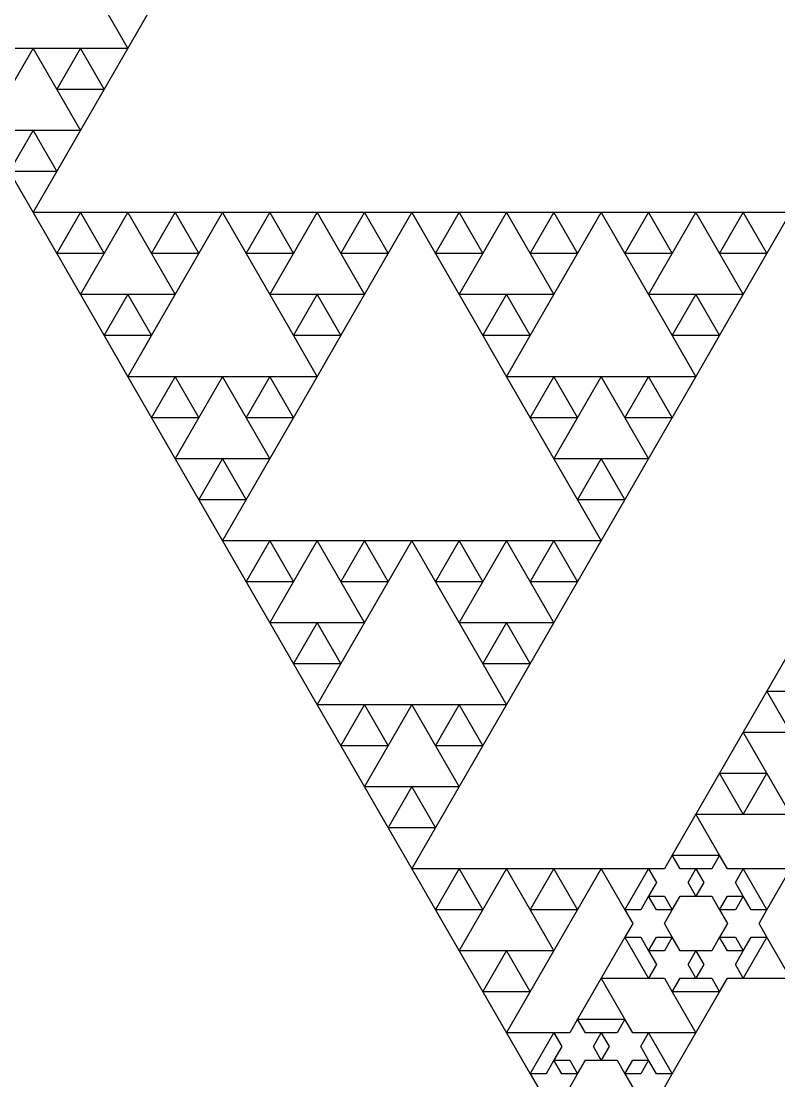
# Model space of a CAD drawing. Header units: metres. Extents: x -50 to 50, y -58 to 58.
# Drawn here: x -25.1 to -18.85, y -21.59 to -12.86 of the extents above; entities that cross this region are included whole.
import ezdxf

# ---------------------------------------------------------------- set-up
doc = ezdxf.new("R2010")
doc.units = ezdxf.units.M

msp = doc.modelspace()

# ---------------------------------------------------------------- linework, layer by layer
for p, q in [((-24.4141, -12.7423), (-24.2188, -13.0806)), ((-24.2188, -13.0806), (-24.0234, -12.7423)), ((-25, -13.0806), (-25.3906, -13.0806)), ((-25.1953, -13.4189), (-25, -13.0806)), ((-24.6094, -13.0806), (-25, -13.0806)), ((-25, -13.0806), (-24.8047, -13.4189)), ((-24.8047, -13.4189), (-24.6094, -13.0806)), ((-24.2188, -13.0806), (-24.6094, -13.0806)), ((-24.6094, -13.0806), (-24.4141, -13.4189)), ((-24.4141, -13.4189), (-24.2188, -13.0806)), ((-24.4141, -13.4189), (-24.8047, -13.4189)), ((-24.8047, -13.4189), (-24.6094, -13.7572)), ((-24.6094, -13.7572), (-24.4141, -13.4189)), ((-25, -13.7572), (-25.3906, -13.7572)), ((-25.1953, -14.0954), (-25, -13.7572)), ((-24.6094, -13.7572), (-25, -13.7572)), ((-25, -13.7572), (-24.8047, -14.0954)), ((-24.8047, -14.0954), (-24.6094, -13.7572)), ((-24.8047, -14.0954), (-25.1953, -14.0954)), ((-25.1953, -14.0954), (-25, -14.4337)), ((-25, -14.4337), (-24.8047, -14.0954)), ((-24.6094, -14.4337), (-25, -14.4337)), ((-25, -14.4337), (-24.8047, -14.772)), ((-24.8047, -14.772), (-24.6094, -14.4337)), ((-24.2188, -14.4337), (-24.6094, -14.4337)), ((-24.6094, -14.4337), (-24.4141, -14.772)), ((-24.4141, -14.772), (-24.2188, -14.4337)), ((-23.8281, -14.4337), (-24.2188, -14.4337)), ((-24.2188, -14.4337), (-24.0234, -14.772)), ((-24.0234, -14.772), (-23.8281, -14.4337)), ((-23.4375, -14.4337), (-23.8281, -14.4337)), ((-23.8281, -14.4337), (-23.6328, -14.772)), ((-23.6328, -14.772), (-23.4375, -14.4337)), ((-23.0469, -14.4337), (-23.4375, -14.4337)), ((-23.4375, -14.4337), (-23.2422, -14.772)), ((-23.2422, -14.772), (-23.0469, -14.4337)), ((-22.6562, -14.4337), (-23.0469, -14.4337)), ((-23.0469, -14.4337), (-22.8516, -14.772)), ((-22.8516, -14.772), (-22.6562, -14.4337)), ((-22.2656, -14.4337), (-22.6562, -14.4337)), ((-22.6562, -14.4337), (-22.4609, -14.772)), ((-22.4609, -14.772), (-22.2656, -14.4337)), ((-21.875, -14.4337), (-22.2656, -14.4337)), ((-22.2656, -14.4337), (-22.0703, -14.772)), ((-22.0703, -14.772), (-21.875, -14.4337)), ((-21.4844, -14.4337), (-21.875, -14.4337)), ((-21.875, -14.4337), (-21.6797, -14.772)), ((-21.6797, -14.772), (-21.4844, -14.4337)), ((-21.0938, -14.4337), (-21.4844, -14.4337)), ((-21.4844, -14.4337), (-21.2891, -14.772)), ((-21.2891, -14.772), (-21.0938, -14.4337)), ((-20.7031, -14.4337), (-21.0938, -14.4337)), ((-21.0938, -14.4337), (-20.8984, -14.772)), ((-20.8984, -14.772), (-20.7031, -14.4337)), ((-20.3125, -14.4337), (-20.7031, -14.4337)), ((-20.7031, -14.4337), (-20.5078, -14.772)), ((-20.5078, -14.772), (-20.3125, -14.4337)), ((-19.9219, -14.4337), (-20.3125, -14.4337)), ((-20.3125, -14.4337), (-20.1172, -14.772)), ((-20.1172, -14.772), (-19.9219, -14.4337)), ((-19.5312, -14.4337), (-19.9219, -14.4337)), ((-19.9219, -14.4337), (-19.7266, -14.772)), ((-19.7266, -14.772), (-19.5312, -14.4337)), ((-19.1406, -14.4337), (-19.5312, -14.4337)), ((-19.5312, -14.4337), (-19.3359, -14.772)), ((-19.3359, -14.772), (-19.1406, -14.4337)), ((-18.75, -14.4337), (-19.1406, -14.4337)), ((-19.1406, -14.4337), (-18.9453, -14.772)), ((-18.9453, -14.772), (-18.75, -14.4337)), ((-24.4141, -14.772), (-24.8047, -14.772)), ((-24.8047, -14.772), (-24.6094, -15.1103)), ((-24.6094, -15.1103), (-24.4141, -14.772)), ((-23.6328, -14.772), (-24.0234, -14.772)), ((-24.0234, -14.772), (-23.8281, -15.1103)), ((-23.8281, -15.1103), (-23.6328, -14.772)), ((-22.8516, -14.772), (-23.2422, -14.772)), ((-23.2422, -14.772), (-23.0469, -15.1103)), ((-23.0469, -15.1103), (-22.8516, -14.772)), ((-22.0703, -14.772), (-22.4609, -14.772)), ((-22.4609, -14.772), (-22.2656, -15.1103)), ((-22.2656, -15.1103), (-22.0703, -14.772)), ((-21.2891, -14.772), (-21.6797, -14.772)), ((-21.6797, -14.772), (-21.4844, -15.1103)), ((-21.4844, -15.1103), (-21.2891, -14.772)), ((-20.5078, -14.772), (-20.8984, -14.772)), ((-20.8984, -14.772), (-20.7031, -15.1103)), ((-20.7031, -15.1103), (-20.5078, -14.772)), ((-19.7266, -14.772), (-20.1172, -14.772)), ((-20.1172, -14.772), (-19.9219, -15.1103)), ((-19.9219, -15.1103), (-19.7266, -14.772)), ((-18.9453, -14.772), (-19.3359, -14.772)), ((-19.3359, -14.772), (-19.1406, -15.1103)), ((-19.1406, -15.1103), (-18.9453, -14.772)), ((-24.2188, -15.1103), (-24.6094, -15.1103)), ((-24.6094, -15.1103), (-24.4141, -15.4486)), ((-24.4141, -15.4486), (-24.2188, -15.1103)), ((-23.8281, -15.1103), (-24.2188, -15.1103)), ((-24.2188, -15.1103), (-24.0234, -15.4486)), ((-24.0234, -15.4486), (-23.8281, -15.1103)), ((-22.6562, -15.1103), (-23.0469, -15.1103)), ((-23.0469, -15.1103), (-22.8516, -15.4486)), ((-22.8516, -15.4486), (-22.6562, -15.1103)), ((-22.2656, -15.1103), (-22.6562, -15.1103)), ((-22.6562, -15.1103), (-22.4609, -15.4486)), ((-22.4609, -15.4486), (-22.2656, -15.1103)), ((-21.0938, -15.1103), (-21.4844, -15.1103)), ((-21.4844, -15.1103), (-21.2891, -15.4486)), ((-21.2891, -15.4486), (-21.0938, -15.1103)), ((-20.7031, -15.1103), (-21.0938, -15.1103)), ((-21.0938, -15.1103), (-20.8984, -15.4486)), ((-20.8984, -15.4486), (-20.7031, -15.1103)), ((-19.5312, -15.1103), (-19.9219, -15.1103)), ((-19.9219, -15.1103), (-19.7266, -15.4486)), ((-19.7266, -15.4486), (-19.5312, -15.1103)), ((-19.1406, -15.1103), (-19.5312, -15.1103)), ((-19.5312, -15.1103), (-19.3359, -15.4486)), ((-19.3359, -15.4486), (-19.1406, -15.1103)), ((-24.0234, -15.4486), (-24.4141, -15.4486)), ((-24.4141, -15.4486), (-24.2188, -15.7869)), ((-24.2188, -15.7869), (-24.0234, -15.4486)), ((-22.4609, -15.4486), (-22.8516, -15.4486)), ((-22.8516, -15.4486), (-22.6562, -15.7869)), ((-22.6562, -15.7869), (-22.4609, -15.4486)), ((-20.8984, -15.4486), (-21.2891, -15.4486)), ((-21.2891, -15.4486), (-21.0938, -15.7869)), ((-21.0938, -15.7869), (-20.8984, -15.4486)), ((-19.3359, -15.4486), (-19.7266, -15.4486)), ((-19.7266, -15.4486), (-19.5312, -15.7869)), ((-19.5312, -15.7869), (-19.3359, -15.4486)), ((-23.8281, -15.7869), (-24.2188, -15.7869)), ((-24.2188, -15.7869), (-24.0234, -16.1252)), ((-24.0234, -16.1252), (-23.8281, -15.7869)), ((-23.4375, -15.7869), (-23.8281, -15.7869)), ((-23.8281, -15.7869), (-23.6328, -16.1252)), ((-23.6328, -16.1252), (-23.4375, -15.7869)), ((-23.0469, -15.7869), (-23.4375, -15.7869)), ((-23.4375, -15.7869), (-23.2422, -16.1252)), ((-23.2422, -16.1252), (-23.0469, -15.7869)), ((-22.6562, -15.7869), (-23.0469, -15.7869)), ((-23.0469, -15.7869), (-22.8516, -16.1252)), ((-22.8516, -16.1252), (-22.6562, -15.7869)), ((-20.7031, -15.7869), (-21.0938, -15.7869)), ((-21.0938, -15.7869), (-20.8984, -16.1252)), ((-20.8984, -16.1252), (-20.7031, -15.7869)), ((-20.3125, -15.7869), (-20.7031, -15.7869)), ((-20.7031, -15.7869), (-20.5078, -16.1252)), ((-20.5078, -16.1252), (-20.3125, -15.7869)), ((-19.9219, -15.7869), (-20.3125, -15.7869)), ((-20.3125, -15.7869), (-20.1172, -16.1252)), ((-20.1172, -16.1252), (-19.9219, -15.7869)), ((-19.5312, -15.7869), (-19.9219, -15.7869)), ((-19.9219, -15.7869), (-19.7266, -16.1252)), ((-19.7266, -16.1252), (-19.5312, -15.7869)), ((-23.6328, -16.1252), (-24.0234, -16.1252)), ((-24.0234, -16.1252), (-23.8281, -16.4635)), ((-23.8281, -16.4635), (-23.6328, -16.1252)), ((-22.8516, -16.1252), (-23.2422, -16.1252)), ((-23.2422, -16.1252), (-23.0469, -16.4635)), ((-23.0469, -16.4635), (-22.8516, -16.1252)), ((-20.5078, -16.1252), (-20.8984, -16.1252)), ((-20.8984, -16.1252), (-20.7031, -16.4635)), ((-20.7031, -16.4635), (-20.5078, -16.1252)), ((-19.7266, -16.1252), (-20.1172, -16.1252)), ((-20.1172, -16.1252), (-19.9219, -16.4635)), ((-19.9219, -16.4635), (-19.7266, -16.1252)), ((-23.4375, -16.4635), (-23.8281, -16.4635)), ((-23.8281, -16.4635), (-23.6328, -16.8018)), ((-23.6328, -16.8018), (-23.4375, -16.4635)), ((-23.0469, -16.4635), (-23.4375, -16.4635)), ((-23.4375, -16.4635), (-23.2422, -16.8018)), ((-23.2422, -16.8018), (-23.0469, -16.4635)), ((-20.3125, -16.4635), (-20.7031, -16.4635)), ((-20.7031, -16.4635), (-20.5078, -16.8018)), ((-20.5078, -16.8018), (-20.3125, -16.4635)), ((-19.9219, -16.4635), (-20.3125, -16.4635)), ((-20.3125, -16.4635), (-20.1172, -16.8018)), ((-20.1172, -16.8018), (-19.9219, -16.4635)), ((-23.2422, -16.8018), (-23.6328, -16.8018)), ((-23.6328, -16.8018), (-23.4375, -17.1401)), ((-23.4375, -17.1401), (-23.2422, -16.8018)), ((-20.1172, -16.8018), (-20.5078, -16.8018)), ((-20.5078, -16.8018), (-20.3125, -17.1401)), ((-20.3125, -17.1401), (-20.1172, -16.8018)), ((-23.0469, -17.1401), (-23.4375, -17.1401)), ((-23.4375, -17.1401), (-23.2422, -17.4784)), ((-23.2422, -17.4784), (-23.0469, -17.1401)), ((-22.6562, -17.1401), (-23.0469, -17.1401)), ((-23.0469, -17.1401), (-22.8516, -17.4784)), ((-22.8516, -17.4784), (-22.6562, -17.1401)), ((-22.2656, -17.1401), (-22.6562, -17.1401)), ((-22.6562, -17.1401), (-22.4609, -17.4784)), ((-22.4609, -17.4784), (-22.2656, -17.1401)), ((-21.875, -17.1401), (-22.2656, -17.1401)), ((-22.2656, -17.1401), (-22.0703, -17.4784)), ((-22.0703, -17.4784), (-21.875, -17.1401)), ((-21.4844, -17.1401), (-21.875, -17.1401)), ((-21.875, -17.1401), (-21.6797, -17.4784)), ((-21.6797, -17.4784), (-21.4844, -17.1401)), ((-21.0938, -17.1401), (-21.4844, -17.1401)), ((-21.4844, -17.1401), (-21.2891, -17.4784)), ((-21.2891, -17.4784), (-21.0938, -17.1401)), ((-20.7031, -17.1401), (-21.0938, -17.1401)), ((-21.0938, -17.1401), (-20.8984, -17.4784)), ((-20.8984, -17.4784), (-20.7031, -17.1401)), ((-20.3125, -17.1401), (-20.7031, -17.1401)), ((-20.7031, -17.1401), (-20.5078, -17.4784)), ((-20.5078, -17.4784), (-20.3125, -17.1401)), ((-22.8516, -17.4784), (-23.2422, -17.4784)), ((-23.2422, -17.4784), (-23.0469, -17.8167)), ((-23.0469, -17.8167), (-22.8516, -17.4784)), ((-22.0703, -17.4784), (-22.4609, -17.4784)), ((-22.4609, -17.4784), (-22.2656, -17.8167)), ((-22.2656, -17.8167), (-22.0703, -17.4784)), ((-21.2891, -17.4784), (-21.6797, -17.4784)), ((-21.6797, -17.4784), (-21.4844, -17.8167)), ((-21.4844, -17.8167), (-21.2891, -17.4784)), ((-20.5078, -17.4784), (-20.8984, -17.4784)), ((-20.8984, -17.4784), (-20.7031, -17.8167)), ((-20.7031, -17.8167), (-20.5078, -17.4784)), ((-22.6562, -17.8167), (-23.0469, -17.8167)), ((-23.0469, -17.8167), (-22.8516, -18.1549)), ((-22.8516, -18.1549), (-22.6562, -17.8167)), ((-22.2656, -17.8167), (-22.6562, -17.8167)), ((-22.6562, -17.8167), (-22.4609, -18.1549)), ((-22.4609, -18.1549), (-22.2656, -17.8167)), ((-21.0938, -17.8167), (-21.4844, -17.8167)), ((-21.4844, -17.8167), (-21.2891, -18.1549)), ((-21.2891, -18.1549), (-21.0938, -17.8167)), ((-20.7031, -17.8167), (-21.0938, -17.8167)), ((-21.0938, -17.8167), (-20.8984, -18.1549)), ((-20.8984, -18.1549), (-20.7031, -17.8167)), ((-18.75, -18.0422), (-18.9453, -18.3805)), ((-22.4609, -18.1549), (-22.8516, -18.1549)), ((-22.8516, -18.1549), (-22.6562, -18.4932)), ((-22.6562, -18.4932), (-22.4609, -18.1549)), ((-20.8984, -18.1549), (-21.2891, -18.1549)), ((-21.2891, -18.1549), (-21.0938, -18.4932)), ((-21.0938, -18.4932), (-20.8984, -18.1549)), ((-18.9453, -18.3805), (-19.1406, -18.7188)), ((-18.9453, -18.3805), (-18.5547, -18.3805)), ((-18.75, -18.7188), (-18.9453, -18.3805)), ((-22.2656, -18.4932), (-22.6562, -18.4932)), ((-22.6562, -18.4932), (-22.4609, -18.8315)), ((-22.4609, -18.8315), (-22.2656, -18.4932)), ((-21.875, -18.4932), (-22.2656, -18.4932)), ((-22.2656, -18.4932), (-22.0703, -18.8315)), ((-22.0703, -18.8315), (-21.875, -18.4932)), ((-21.4844, -18.4932), (-21.875, -18.4932)), ((-21.875, -18.4932), (-21.6797, -18.8315)), ((-21.6797, -18.8315), (-21.4844, -18.4932)), ((-21.0938, -18.4932), (-21.4844, -18.4932)), ((-21.4844, -18.4932), (-21.2891, -18.8315)), ((-21.2891, -18.8315), (-21.0938, -18.4932)), ((-19.1406, -18.7188), (-19.3359, -19.0571)), ((-19.1406, -18.7188), (-18.75, -18.7188)), ((-18.9453, -19.0571), (-19.1406, -18.7188)), ((-22.0703, -18.8315), (-22.4609, -18.8315)), ((-22.4609, -18.8315), (-22.2656, -19.1698)), ((-22.2656, -19.1698), (-22.0703, -18.8315)), ((-21.2891, -18.8315), (-21.6797, -18.8315)), ((-21.6797, -18.8315), (-21.4844, -19.1698)), ((-21.4844, -19.1698), (-21.2891, -18.8315)), ((-19.3359, -19.0571), (-19.5312, -19.3954)), ((-19.3359, -19.0571), (-18.9453, -19.0571)), ((-19.1406, -19.3954), (-19.3359, -19.0571)), ((-18.9453, -19.0571), (-19.1406, -19.3954)), ((-18.75, -19.3954), (-18.9453, -19.0571)), ((-21.875, -19.1698), (-22.2656, -19.1698)), ((-22.2656, -19.1698), (-22.0703, -19.5081)), ((-22.0703, -19.5081), (-21.875, -19.1698)), ((-21.4844, -19.1698), (-21.875, -19.1698)), ((-21.875, -19.1698), (-21.6797, -19.5081)), ((-21.6797, -19.5081), (-21.4844, -19.1698)), ((-19.5312, -19.3954), (-19.7266, -19.7337)), ((-19.5312, -19.3954), (-19.1406, -19.3954)), ((-19.3359, -19.7337), (-19.5312, -19.3954)), ((-19.1406, -19.3954), (-18.75, -19.3954)), ((-21.6797, -19.5081), (-22.0703, -19.5081)), ((-22.0703, -19.5081), (-21.875, -19.8464)), ((-21.875, -19.8464), (-21.6797, -19.5081)), ((-19.7266, -19.7337), (-19.7917, -19.8464)), ((-19.7266, -19.7337), (-19.3359, -19.7337)), ((-19.6615, -19.8464), (-19.7266, -19.7337)), ((-19.3359, -19.7337), (-19.401, -19.8464)), ((-19.2708, -19.8464), (-19.3359, -19.7337)), ((-21.4844, -19.8464), (-21.875, -19.8464)), ((-21.875, -19.8464), (-21.6797, -20.1847)), ((-21.6797, -20.1847), (-21.4844, -19.8464)), ((-21.0938, -19.8464), (-21.4844, -19.8464)), ((-21.4844, -19.8464), (-21.2891, -20.1847)), ((-21.2891, -20.1847), (-21.0938, -19.8464)), ((-20.7031, -19.8464), (-21.0938, -19.8464)), ((-21.0938, -19.8464), (-20.8984, -20.1847)), ((-20.8984, -20.1847), (-20.7031, -19.8464)), ((-20.3125, -19.8464), (-20.7031, -19.8464)), ((-20.7031, -19.8464), (-20.5078, -20.1847)), ((-20.5078, -20.1847), (-20.3125, -19.8464)), ((-19.9219, -19.8464), (-20.3125, -19.8464)), ((-20.3125, -19.8464), (-20.1172, -20.1847)), ((-20.1172, -20.1847), (-19.9219, -19.8464)), ((-19.7917, -19.8464), (-19.9219, -19.8464)), ((-19.9219, -19.8464), (-19.8568, -19.9592)), ((-19.5312, -19.8464), (-19.6615, -19.8464)), ((-19.5964, -19.9592), (-19.5312, -19.8464)), ((-19.401, -19.8464), (-19.5312, -19.8464)), ((-19.5312, -19.8464), (-19.4661, -19.9592)), ((-19.1406, -19.8464), (-19.2708, -19.8464)), ((-19.2057, -19.9592), (-19.1406, -19.8464)), ((-18.75, -19.8464), (-19.1406, -19.8464)), ((-19.1406, -19.8464), (-18.9453, -20.1847)), ((-18.9453, -20.1847), (-18.75, -19.8464)), ((-19.8568, -19.9592), (-19.9219, -20.0719)), ((-19.5312, -20.0719), (-19.5964, -19.9592)), ((-19.4661, -19.9592), (-19.5312, -20.0719)), ((-19.1406, -20.0719), (-19.2057, -19.9592)), ((-19.9219, -20.0719), (-19.987, -20.1847)), ((-19.9219, -20.0719), (-19.7917, -20.0719)), ((-19.8568, -20.1847), (-19.9219, -20.0719)), ((-19.7917, -20.0719), (-19.7266, -20.1847)), ((-19.7266, -20.1847), (-19.6615, -20.0719)), ((-19.6615, -20.0719), (-19.5312, -20.0719)), ((-19.5312, -20.0719), (-19.401, -20.0719)), ((-19.401, -20.0719), (-19.3359, -20.1847)), ((-19.3359, -20.1847), (-19.2708, -20.0719)), ((-19.2708, -20.0719), (-19.1406, -20.0719)), ((-19.1406, -20.0719), (-19.2057, -20.1847)), ((-19.0755, -20.1847), (-19.1406, -20.0719)), ((-21.2891, -20.1847), (-21.6797, -20.1847)), ((-21.6797, -20.1847), (-21.4844, -20.523)), ((-21.4844, -20.523), (-21.2891, -20.1847)), ((-20.5078, -20.1847), (-20.8984, -20.1847)), ((-20.8984, -20.1847), (-20.7031, -20.523)), ((-20.7031, -20.523), (-20.5078, -20.1847)), ((-19.987, -20.1847), (-20.1172, -20.1847)), ((-20.1172, -20.1847), (-20.0521, -20.2975)), ((-19.7266, -20.1847), (-19.8568, -20.1847)), ((-19.7917, -20.2975), (-19.7266, -20.1847)), ((-19.2057, -20.1847), (-19.3359, -20.1847)), ((-19.3359, -20.1847), (-19.2708, -20.2975)), ((-18.9453, -20.1847), (-19.0755, -20.1847)), ((-19.0104, -20.2975), (-18.9453, -20.1847)), ((-20.0521, -20.2975), (-20.1172, -20.4102)), ((-19.7266, -20.4102), (-19.7917, -20.2975)), ((-19.2708, -20.2975), (-19.3359, -20.4102)), ((-18.9453, -20.4102), (-19.0104, -20.2975)), ((-20.1172, -20.4102), (-20.3125, -20.7485)), ((-20.1172, -20.4102), (-19.987, -20.4102)), ((-19.9219, -20.7485), (-20.1172, -20.4102)), ((-19.987, -20.4102), (-19.9219, -20.523)), ((-19.9219, -20.523), (-19.8568, -20.4102)), ((-19.8568, -20.4102), (-19.7266, -20.4102)), ((-19.7266, -20.4102), (-19.7917, -20.523)), ((-19.6615, -20.523), (-19.7266, -20.4102)), ((-19.3359, -20.4102), (-19.401, -20.523)), ((-19.3359, -20.4102), (-19.2057, -20.4102)), ((-19.2708, -20.523), (-19.3359, -20.4102)), ((-19.2057, -20.4102), (-19.1406, -20.523)), ((-19.1406, -20.523), (-19.0755, -20.4102)), ((-18.9453, -20.4102), (-19.1406, -20.7485)), ((-19.0755, -20.4102), (-18.9453, -20.4102)), ((-18.75, -20.7485), (-18.9453, -20.4102)), ((-21.0938, -20.523), (-21.4844, -20.523)), ((-21.4844, -20.523), (-21.2891, -20.8613)), ((-21.2891, -20.8613), (-21.0938, -20.523)), ((-20.7031, -20.523), (-21.0938, -20.523)), ((-21.0938, -20.523), (-20.8984, -20.8613)), ((-20.8984, -20.8613), (-20.7031, -20.523)), ((-19.7917, -20.523), (-19.9219, -20.523)), ((-19.9219, -20.523), (-19.8568, -20.6357)), ((-19.5312, -20.523), (-19.6615, -20.523)), ((-19.5964, -20.6357), (-19.5312, -20.523)), ((-19.401, -20.523), (-19.5312, -20.523)), ((-19.5312, -20.523), (-19.4661, -20.6357)), ((-19.1406, -20.523), (-19.2708, -20.523)), ((-19.2057, -20.6357), (-19.1406, -20.523)), ((-19.8568, -20.6357), (-19.9219, -20.7485)), ((-19.5312, -20.7485), (-19.5964, -20.6357)), ((-19.4661, -20.6357), (-19.5312, -20.7485)), ((-19.1406, -20.7485), (-19.2057, -20.6357)), ((-20.3125, -20.7485), (-20.5078, -21.0868)), ((-20.3125, -20.7485), (-19.9219, -20.7485)), ((-20.1172, -21.0868), (-20.3125, -20.7485)), ((-19.9219, -20.7485), (-19.7917, -20.7485)), ((-19.7917, -20.7485), (-19.7266, -20.8613)), ((-19.7266, -20.8613), (-19.6615, -20.7485)), ((-19.6615, -20.7485), (-19.5312, -20.7485)), ((-19.5312, -20.7485), (-19.401, -20.7485)), ((-19.401, -20.7485), (-19.3359, -20.8613)), ((-19.3359, -20.8613), (-19.2708, -20.7485)), ((-19.2708, -20.7485), (-19.1406, -20.7485)), ((-19.1406, -20.7485), (-18.75, -20.7485)), ((-20.8984, -20.8613), (-21.2891, -20.8613)), ((-21.2891, -20.8613), (-21.0938, -21.1996)), ((-21.0938, -21.1996), (-20.8984, -20.8613)), ((-19.3359, -20.8613), (-19.7266, -20.8613)), ((-19.7266, -20.8613), (-19.5312, -21.1996)), ((-19.5312, -21.1996), (-19.3359, -20.8613)), ((-20.5078, -21.0868), (-20.5729, -21.1996)), ((-20.5078, -21.0868), (-20.1172, -21.0868)), ((-20.4427, -21.1996), (-20.5078, -21.0868)), ((-20.1172, -21.0868), (-20.1823, -21.1996)), ((-20.0521, -21.1996), (-20.1172, -21.0868)), ((-20.7031, -21.1996), (-21.0938, -21.1996)), ((-21.0938, -21.1996), (-20.8984, -21.5379)), ((-20.8984, -21.5379), (-20.7031, -21.1996)), ((-20.5729, -21.1996), (-20.7031, -21.1996)), ((-20.7031, -21.1996), (-20.638, -21.3123)), ((-20.3125, -21.1996), (-20.4427, -21.1996)), ((-20.3776, -21.3123), (-20.3125, -21.1996)), ((-20.1823, -21.1996), (-20.3125, -21.1996)), ((-20.3125, -21.1996), (-20.2474, -21.3123)), ((-19.9219, -21.1996), (-20.0521, -21.1996)), ((-19.987, -21.3123), (-19.9219, -21.1996)), ((-19.5312, -21.1996), (-19.9219, -21.1996)), ((-19.9219, -21.1996), (-19.7266, -21.5379)), ((-19.7266, -21.5379), (-19.5312, -21.1996)), ((-20.638, -21.3123), (-20.7031, -21.4251)), ((-20.3125, -21.4251), (-20.3776, -21.3123)), ((-20.2474, -21.3123), (-20.3125, -21.4251)), ((-19.9219, -21.4251), (-19.987, -21.3123)), ((-20.7031, -21.4251), (-20.7682, -21.5379)), ((-20.7031, -21.4251), (-20.5729, -21.4251)), ((-20.638, -21.5379), (-20.7031, -21.4251)), ((-20.5729, -21.4251), (-20.5078, -21.5379)), ((-20.5078, -21.5379), (-20.4427, -21.4251)), ((-20.4427, -21.4251), (-20.3125, -21.4251)), ((-20.3125, -21.4251), (-20.1823, -21.4251)), ((-20.1823, -21.4251), (-20.1172, -21.5379)), ((-20.1172, -21.5379), (-20.0521, -21.4251)), ((-20.0521, -21.4251), (-19.9219, -21.4251)), ((-19.9219, -21.4251), (-19.987, -21.5379)), ((-19.8568, -21.5379), (-19.9219, -21.4251)), ((-20.7682, -21.5379), (-20.8984, -21.5379)), ((-20.8984, -21.5379), (-20.8333, -21.6506)), ((-20.5078, -21.5379), (-20.638, -21.5379)), ((-20.5729, -21.6506), (-20.5078, -21.5379)), ((-19.987, -21.5379), (-20.1172, -21.5379)), ((-20.1172, -21.5379), (-20.0521, -21.6506)), ((-19.7266, -21.5379), (-19.8568, -21.5379)), ((-19.7917, -21.6506), (-19.7266, -21.5379))]:
    msp.add_line(p, q)

doc.saveas('drawing.dxf')
